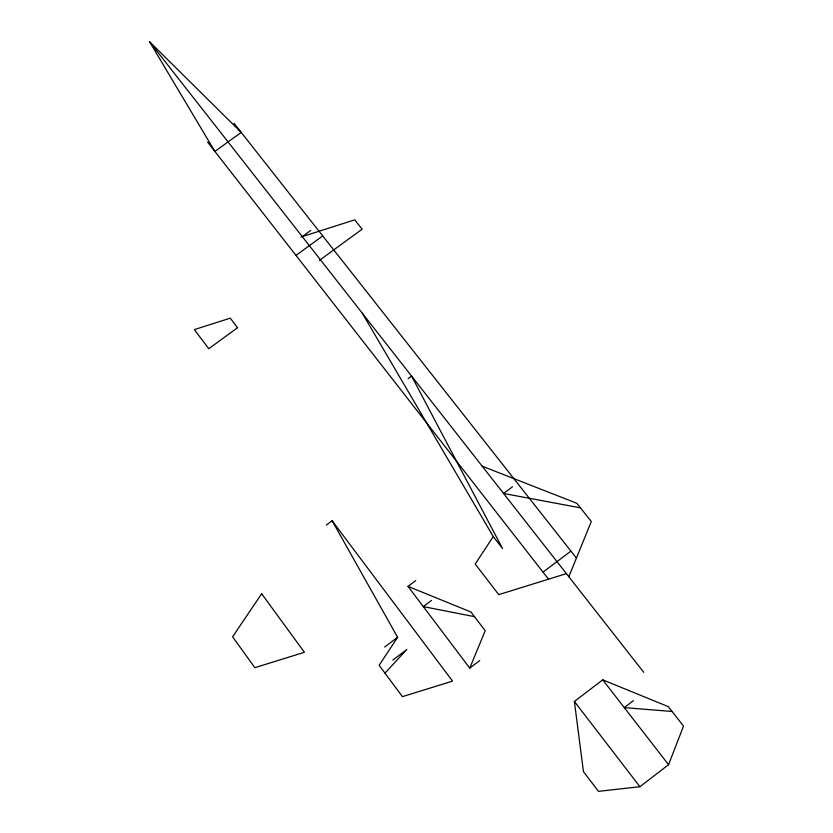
<?xml version="1.0" encoding="UTF-8"?>
<svg xmlns="http://www.w3.org/2000/svg" width="833" height="833" viewBox="0 0 833 833"><rect width="100%" height="100%" fill="white"/><g stroke="black" fill="none" stroke-linecap="round" stroke-linejoin="round"><path stroke-width="1.25" d="M668.566 764.684L683.518 726.074L668.295 706.634L602.738 679.853L574.385 701.459L583.444 771.618L598.458 791.35L639.911 786.716L668.566 764.684L602.738 679.853M568.845 576.759L591.305 521.51L576.821 503.288L482.203 466.209M408.014 586.38L469.75 668.108L485.202 630.716L470.926 611.995L408.014 586.38L415.719 580.601M362.23 313.125L493.261 536.556L475.216 564.045L498.769 594.637L566.398 573.625M332.117 520.74L397.622 637.276L379.161 665.275L402.412 696.659L452.558 681.113L332.117 520.74L326.349 525.029M384.95 673.085L406.796 649.553L392.812 660.08M633.424 700.626L624.281 707.623L672.096 711.486M543.022 572.136L570.907 551.102M469.75 668.108L479.725 660.559M431.525 600.416L423.289 606.601L474.487 616.659M384.627 647.054L397.622 637.276M512.534 486.732L503.559 493.459L580.434 507.838M408.087 378.651L411.575 376.079L502.549 548.53L493.261 536.556M302.264 236.603L310.751 230.418M295.986 255.408L322.715 235.916M319.351 260.437L362.147 229.179L354.733 219.86L300.994 237.009M149.482 41.65L241.226 132.426L214.883 151.429L149.482 41.65L643.753 672.335M233.958 123.19L576.426 558.11M207.646 142.151L548.52 579.185M574.385 701.459L639.911 786.716M261.666 593.762L232.594 636.776L254.846 667.681L304.399 652.291L261.666 593.762M237.551 327.702L208.771 348.735L194.37 329.597L230.293 318.154L237.551 327.702"/></g></svg>
